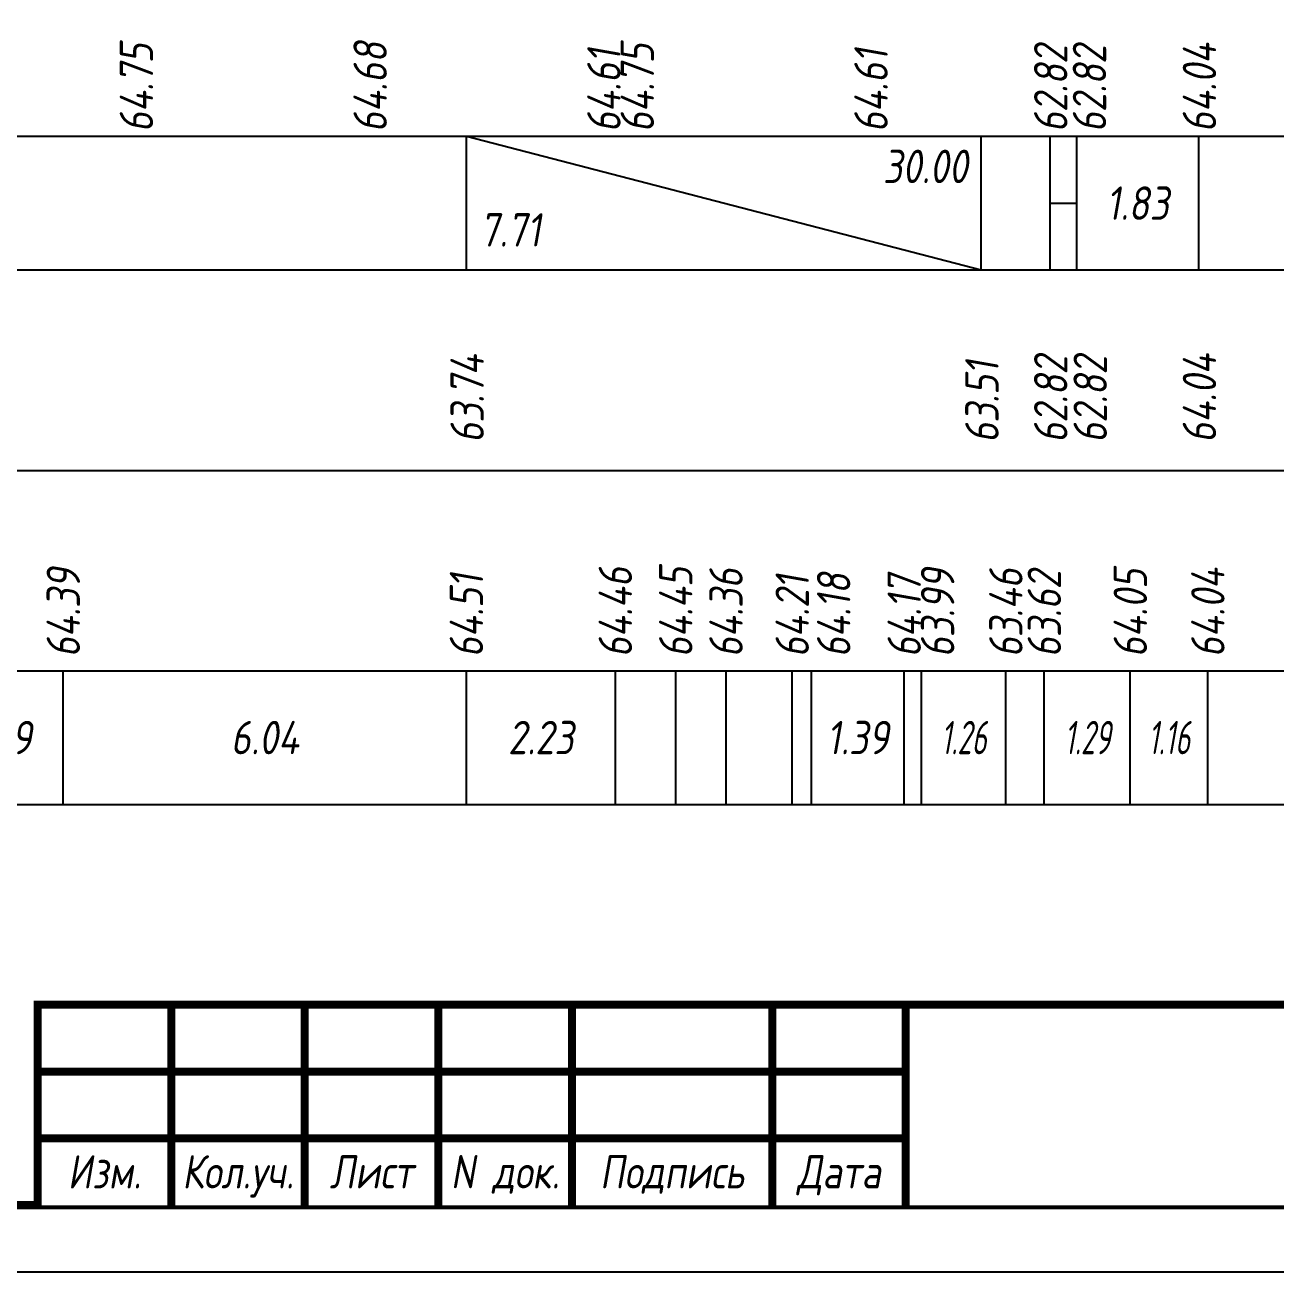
# Model space of a CAD drawing. Extents: x -717 to 1451, y -133302 to 233.
# Drawn here: x 199 to 292.7, y -130846.4 to -130753.1 of the extents above; entities that cross this region are included whole.
import ezdxf
from ezdxf.enums import TextEntityAlignment as Align

# ---------------------------------------------------------------- set-up
doc = ezdxf.new("R2010")
doc.units = 0
for name, color, linetype in [('Зарамочное оформление', 7, 'Continuous'), ('Код_510', 7, 'Continuous'), ('Код_514', 1, 'Continuous'), ('Код_516', 1, 'Continuous'), ('Таблица', 7, 'Continuous')]:
    doc.layers.add(name, color=color, linetype=linetype)
doc.styles.add('М', font='romand.shx', dxfattribs={"width": 0.8, "oblique": 10, "height": 2.5})

msp = doc.modelspace()

# ---------------------------------------------------------------- linework, layer by layer
at = {"flags": 128}
msp.add_lwpolyline([(-30.054, -130846.421), (389.946, -130846.421), (389.946, -130549.421), (-30.054, -130549.421)], close=True, dxfattribs=at)
at = {"const_width": 0.6, "flags": 128}
msp.add_lwpolyline([(-10.054, -130841.421), (384.946, -130841.421), (384.946, -130554.421), (-10.054, -130554.421)], close=True, dxfattribs=at)
at = {"layer": 'Код_510'}
for p, q in [((201.867, -130811.421), (201.867, -130801.421)), ((232.048, -130811.421), (232.048, -130801.421)), ((243.198, -130811.421), (243.198, -130801.421)), ((247.721, -130811.421), (247.721, -130801.421)), ((251.483, -130811.421), (251.483, -130801.421)), ((256.44, -130811.421), (256.44, -130801.421)), ((257.874, -130811.421), (257.874, -130801.421)), ((264.826, -130811.421), (264.826, -130801.421)), ((266.124, -130811.421), (266.124, -130801.421)), ((272.436, -130811.421), (272.436, -130801.421)), ((275.316, -130811.421), (275.316, -130801.421)), ((281.754, -130811.421), (281.754, -130801.421)), ((287.56, -130811.421), (287.56, -130801.421))]:
    msp.add_line(p, q, dxfattribs=at)
at = {"layer": 'Код_516'}
for p, q in [((232.048, -130771.421), (232.048, -130761.421)), ((232.048, -130761.421), (270.592, -130771.421)), ((270.592, -130771.421), (270.592, -130761.421)), ((275.741, -130771.421), (275.741, -130761.421)), ((277.741, -130771.421), (277.741, -130761.421)), ((286.875, -130771.421), (286.875, -130761.421)), ((275.741, -130766.421), (277.741, -130766.421))]:
    msp.add_line(p, q, dxfattribs=at)
at = {"layer": 'Таблица'}
for p, q in [((80, -130761.421), (311.93, -130761.421)), ((79.946, -130771.421), (311.875, -130771.421)), ((79.946, -130786.421), (311.875, -130786.421)), ((79.946, -130801.421), (311.875, -130801.421)), ((79.946, -130811.421), (311.875, -130811.421))]:
    msp.add_line(p, q, dxfattribs=at)

# ---------------------------------------------------------------- texts
at = {"layer": 'Код_510', "style": 'М', "oblique": 10, "width": 0.8}
for s, p in [('64.39', (201.867, -130800.421)), ('64.46', (243.198, -130800.421)), ('64.45', (247.721, -130800.421)), ('64.36', (251.483, -130800.421)), ('63.99', (267.326, -130800.421)), ('63.46', (272.436, -130800.421)), ('63.62', (275.316, -130800.421)), ('64.05', (281.754, -130800.421)), ('64.04', (287.56, -130800.421)), ('64.51', (232.048, -130800.421)), ('64.21', (256.44, -130800.421)), ('64.18', (259.544, -130800.421)), ('64.17', (264.826, -130800.421))]:
    msp.add_text(s, height=2.5, rotation=90, dxfattribs=at).set_placement(p, align=Align.MIDDLE_LEFT)
at = {"layer": 'Код_510', "style": 'М', "oblique": 10}
for s, width, p in [('1.89', 0.8, (197.132, -130806.421)), ('6.04', 0.8, (216.957, -130806.421)), ('2.23', 0.8, (237.623, -130806.421)), ('1.39', 0.8, (261.35, -130806.421)), ('1.26', 0.6, (269.28, -130806.421)), ('1.29', 0.6, (278.535, -130806.421)), ('1.16', 0.6, (284.657, -130806.421))]:
    msp.add_text(s, height=2.5, dxfattribs=dict(at, width=width)).set_placement(p, align=Align.MIDDLE_CENTER)
at = {"layer": 'Код_514', "style": 'М', "oblique": 10, "width": 0.8}
for s, p in [('64.75', (207.342, -130761.12)), ('64.68', (224.842, -130761.12)), ('64.75', (244.842, -130761.12)), ('62.82', (275.795, -130761.12)), ('62.82', (278.696, -130761.12)), ('64.04', (286.93, -130761.12)), ('64.61', (242.342, -130761.12)), ('64.61', (262.342, -130761.12))]:
    msp.add_text(s, height=2.5, rotation=90, dxfattribs=at).set_placement(p, align=Align.MIDDLE_LEFT)
at = {"layer": 'Код_516', "style": 'М', "oblique": 10, "width": 0.8}
msp.add_text('30.00', height=2.5, dxfattribs=at).set_placement((269.592, -130762.421), align=Align.TOP_RIGHT)
msp.add_text('1.83', height=2.5, dxfattribs=at).set_placement((282.308, -130766.421), align=Align.MIDDLE_CENTER)
msp.add_text('7.71', height=2.5, dxfattribs=at).set_placement((233.048, -130770.421), align=Align.BOTTOM_LEFT)
for s, p in [('63.74', (232.103, -130784.371)), ('62.82', (275.795, -130784.371)), ('62.82', (278.754, -130784.371)), ('64.04', (286.93, -130784.371)), ('63.51', (270.646, -130784.371))]:
    msp.add_text(s, height=2.5, rotation=90, dxfattribs=at).set_placement(p, align=Align.MIDDLE_LEFT)

# ---------------------------------------------------------------- next in the draw order: wipeouts: each hides what was drawn before it
at = {"linetype": 'Continuous'}
msp.add_wipeout([(199.946, -130826.421), (384.946, -130826.421), (384.946, -130841.421), (199.946, -130841.421)], dxfattribs=at).dxf.layer = 'Зарамочное оформление'

# ---------------------------------------------------------------- next in the draw order: linework, layer by layer
at = {"layer": 'Зарамочное оформление', "linetype": 'Continuous', "lineweight": -3, "const_width": 0.6, "flags": 128}
for points in [[(199.946, -130841.421), (199.946, -130826.421), (384.946, -130826.421)], [(209.946, -130826.421), (209.946, -130841.421)], [(219.946, -130826.421), (219.946, -130841.421)], [(229.946, -130826.421), (229.946, -130841.421)], [(239.946, -130826.421), (239.946, -130841.421)], [(254.946, -130826.421), (254.946, -130841.421)], [(264.946, -130826.421), (264.946, -130841.421)], [(199.946, -130831.421), (264.946, -130831.421)], [(199.946, -130836.421), (264.946, -130836.421)]]:
    msp.add_lwpolyline(points, dxfattribs=at)

# ---------------------------------------------------------------- next in the draw order: texts
at = {"layer": 'Зарамочное оформление', "linetype": 'Continuous', "style": 'М', "oblique": 10, "width": 0.8}
for s, p in [('Изм.', (204.946, -130838.921)), ('Кол.уч.', (214.946, -130838.921)), ('Лист', (224.946, -130838.921)), ('N док.', (234.946, -130838.921)), ('Подпись', (247.446, -130838.921)), ('Дата', (259.946, -130838.921))]:
    msp.add_text(s, height=2.5, dxfattribs=at).set_placement(p, align=Align.MIDDLE_CENTER)

doc.saveas('drawing.dxf')
